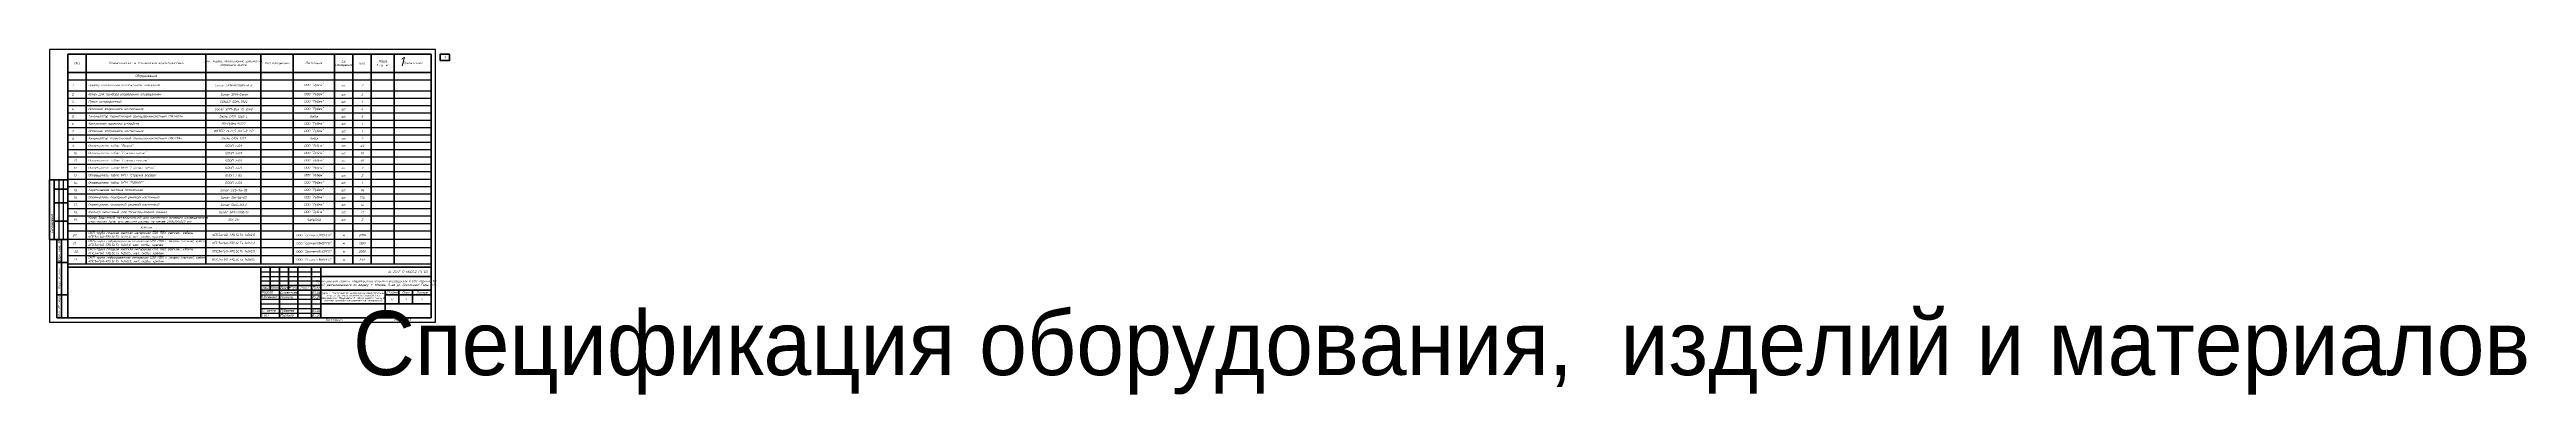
# Paper-space layout '1 Спецификация оборудования изделий и материалов' of a CAD drawing. Header units: millimetres. Extents: x 0 to 2694, y -79 to 297.
# The model-space entities are those that its viewports show. They can reach past a viewport. Long polylines and large blocks are cut down to what shows.
import ezdxf
from ezdxf.enums import TextEntityAlignment as Align

# ---------------------------------------------------------------- set-up
doc = ezdxf.new("R2018")
doc.units = ezdxf.units.MM
doc.layers.get('Defpoints').update_dxf_attribs({"color": 42})
doc.styles.add('ISOCPEUR', font='isocpeui.ttf', dxfattribs={"height": 250})
doc.styles.get("Standard").update_dxf_attribs({"font": 'arial.ttf'})

# ---------------------------------------------------------------- blocks, each defined once
blk = doc.blocks.new('*U14')
at = {"linetype": 'Continuous', "lineweight": 25}
for p, q in [((420, 297), (0, 297)), ((0, 297), (0, 0)), ((420, 0), (420, 297)), ((10, 155), (10, 90)), ((15, 155), (15, 90)), ((230, 55), (295, 55)), ((230, 50), (295, 50)), ((230, 45), (295, 45)), ((230, 30), (295, 30)), ((0, 0), (420, 0)), ((230, 25), (295, 25)), ((230, 20), (295, 20)), ((230, 15), (295, 15)), ((230, 10), (295, 10))]:
    blk.add_line(p, q, dxfattribs=at)
at = {"linetype": 'Continuous', "lineweight": 60}
for p, q in [((415, 292), (20, 292)), ((20, 292), (20, 5)), ((415, 5), (415, 292)), ((20, 155), (0, 155)), ((0, 155), (0, 90)), ((5, 155), (5, 90)), ((20, 145), (5, 145)), ((20, 130), (5, 130)), ((20, 110), (5, 110)), ((20, 90), (0, 90)), ((8, 90), (8, 5)), ((13, 90), (13, 5)), ((8, 65), (20, 65)), ((230, 60), (415, 60)), ((230, 5), (230, 60)), ((240, 60), (240, 35)), ((250, 60), (250, 5)), ((260, 60), (260, 35)), ((270, 60), (270, 5)), ((285, 60), (285, 5)), ((295, 5), (295, 60)), ((415, 5), (415, 60)), ((8, 30), (20, 30)), ((230, 40), (295, 40)), ((230, 35), (415, 35)), ((295, 50), (415, 50)), ((365, 35), (365, 5)), ((365, 30), (415, 30)), ((380, 35), (380, 20)), ((395, 35), (395, 20)), ((8, 5), (20, 5)), ((20, 5), (415, 5)), ((295, 20), (415, 20))]:
    blk.add_line(p, q, dxfattribs=at)
at = {"linetype": 'Continuous', "lineweight": 40}
blk.add_line((365, 5), (365, 35), dxfattribs=at)
at = {"lineweight": 60}
blk.add_lwpolyline([(425, 285), (435, 285), (435, 292), (425, 292)], close=True, dxfattribs=at)
at = {"linetype": 'Continuous', "char_height": 2.5, "attachment_point": 5, "rotation": 90, "style": 'ISOCPEUR'}
for s, insert, width in [('Согласовано', (2.5, 107.5), 35), ('Взам. инв. №', (10.5, 77.5), 25), ('Подп. и дата', (10.5, 47.5), 35), ('Инв. № подл.', (10.5, 17.5), 25)]:
    blk.add_mtext(s, dxfattribs=dict(at, insert=insert, width=width))
at = {"linetype": 'Continuous', "char_height": 2.5, "style": 'ISOCPEUR'}
for s, insert, width, attachment_point in [('16-25/Г-П–ИОС5.2-ГЧ', (405, 55), 110, 6), ('Разраб.', (231, 32.5), 19, 4), ('Проверил', (231, 27.5), 19, 4), ('Силантьев', (251, 32.5), 19, 4), ('Поляков', (251, 27.5), 19, 4), ('05.26', (290, 32.5), 10, 5), ('05.26', (290, 27.5), 10, 5), ('Капитальный ремонт общеобразовательного учреждения (ГБОУ «Школа № 429»), расположенного по адресу: г. Москва, 5-ая ул. Соколиной Горы д.14', (355, 42.5), 120, 5), ('Н. контр.', (231, 12.5), 19, 4), ('ГИП', (231, 7.5), 19, 4), ('Губарева', (251, 12.5), 19, 4), ('Мурашов', (251, 7.5), 19, 4), ('05.26', (290, 12.5), 10, 5), ('05.26', (290, 7.5), 10, 5), ('Копировал', (309.5, 2.5), 25, 5), ('П', (372.5, 25), 15, 5), ('Формат', (380.5, 2.5), 16, 5)]:
    blk.add_mtext(s, dxfattribs=dict(at, insert=insert, width=width, attachment_point=attachment_point))
at = {"char_height": 2.5, "attachment_point": 5, "style": 'ISOCPEUR'}
for s, insert, width in [('Изм.', (235, 37.5), 10), ('{\\W0.9;Кол.уч}', (245, 37.5), 10), ('Лист', (255, 37.5), 10), ('№док', (265, 37.5), 10), ('Подп.', (277.5, 37.5), 15), ('Дата', (290, 37.5), 10), ('Стадия', (372.5, 32.5), 15), ('Лист', (387.5, 32.5), 15), ('Листов', (405, 32.5), 20)]:
    blk.add_mtext(s, dxfattribs=dict(at, insert=insert, width=width))
at = {"linetype": 'Continuous', "insert": (330, 27.5), "char_height": 2, "width": 70, "attachment_point": 5, "line_spacing_factor": 0.8, "style": 'ISOCPEUR'}
blk.add_mtext('Раздел 5 "Сведения об инженерном оборудовании, о сетях и системах инженерно‐технического обеспечения" Подраздел 5 «Сети связи» Часть 2. Система оповещения управления эвакуацией', dxfattribs=at)
at = {"style": 'ISOCPEUR'}
for tag, p in [('Сквозная_нумерация', (430, 288.5)), ('Форма3_номер_листа', (387.5, 25)), ('Форма3_количество_листов', (405, 25))]:
    blk.add_attdef(tag, text='', height=2.5, dxfattribs=at).set_placement(p, align=Align.MIDDLE_CENTER)
blk.add_attdef('Форма3_дополнительный_шифр', text='', height=2.5, dxfattribs=at).set_placement((405, 55), align=Align.MIDDLE_LEFT)
at = {"lineweight": 30, "flags": 104}
blk.add_attdef('Форма3_наименование_чертежа', text='', height=2.5, dxfattribs=at).set_placement((330, 12.5), align=Align.MIDDLE_CENTER)
at = {"style": 'ISOCPEUR', "flags": 8}
blk.add_attdef('Формат', (388.5, 1.5), '', height=2.5, dxfattribs=at)
blk = doc.blocks.new('*T1')
at = {"color": 0, "linetype": 'ByBlock', "lineweight": 70, "transparency": 16777216}
for p, q in [((0, 0), (395, 0)), ((0, 0), (0, -228.2)), ((20, 0), (20, -228.2)), ((150, 0), (150, -228.2)), ((210, 0), (210, -228.2)), ((245, 0), (245, -228.2)), ((290, 0), (290, -228.2)), ((310, 0), (310, -228.2)), ((330, 0), (330, -228.2)), ((355, 0), (355, -228.2)), ((395, 0), (395, -228.2)), ((400, 0), (795, 0)), ((400, 0), (400, -227.3)), ((420, 0), (420, -227.3)), ((550, 0), (550, -227.3)), ((610, 0), (610, -227.3)), ((645, 0), (645, -227.3)), ((690, 0), (690, -227.3)), ((710, 0), (710, -227.3)), ((730, 0), (730, -227.3)), ((755, 0), (755, -227.3)), ((795, 0), (795, -227.3)), ((800, 0), (1195, 0)), ((800, 0), (800, -228)), ((820, 0), (820, -228)), ((950, 0), (950, -228)), ((1010, 0), (1010, -228)), ((1045, 0), (1045, -228)), ((1090, 0), (1090, -228)), ((1110, 0), (1110, -228)), ((1130, 0), (1130, -228)), ((1155, 0), (1155, -228)), ((1195, 0), (1195, -228)), ((1200, 0), (1595, 0)), ((1200, 0), (1200, -229)), ((1220, 0), (1220, -229)), ((1350, 0), (1350, -229)), ((1410, 0), (1410, -229)), ((1445, 0), (1445, -229)), ((1490, 0), (1490, -229)), ((1510, 0), (1510, -229)), ((1530, 0), (1530, -229)), ((1555, 0), (1555, -229)), ((1595, 0), (1595, -229)), ((1600, 0), (1995, 0)), ((1600, 0), (1600, -228.6)), ((1620, 0), (1620, -228.6)), ((1750, 0), (1750, -228.6)), ((1810, 0), (1810, -228.6)), ((1845, 0), (1845, -228.6)), ((1890, 0), (1890, -228.6)), ((1910, 0), (1910, -228.6)), ((1930, 0), (1930, -228.6)), ((1955, 0), (1955, -228.6)), ((1995, 0), (1995, -228.6)), ((2000, 0), (2395, 0)), ((2000, 0), (2000, -228)), ((2020, 0), (2020, -228)), ((2150, 0), (2150, -228)), ((2210, 0), (2210, -228)), ((2245, 0), (2245, -228)), ((2290, 0), (2290, -228)), ((2310, 0), (2310, -228)), ((2330, 0), (2330, -228)), ((2355, 0), (2355, -228)), ((2395, 0), (2395, -228)), ((2400, 0), (2795, 0)), ((2400, 0), (2400, -148)), ((2420, 0), (2420, -148)), ((2550, 0), (2550, -148)), ((2610, 0), (2610, -148)), ((2645, 0), (2645, -148)), ((2690, 0), (2690, -148)), ((2710, 0), (2710, -148)), ((2730, 0), (2730, -148)), ((2755, 0), (2755, -148)), ((2795, 0), (2795, -148)), ((0, -20), (395, -20)), ((2400, -148), (2795, -148))]:
    blk.add_line(p, q, dxfattribs=at)
at = {"color": 0, "linetype": 'ByBlock', "lineweight": 25, "transparency": 16777216}
for p, q in [((400, -20), (795, -20)), ((800, -20), (1195, -20)), ((1200, -20), (1595, -20)), ((1600, -20), (1995, -20)), ((2000, -20), (2395, -20)), ((2400, -20), (2795, -20)), ((0, -28), (395, -28)), ((0, -40), (395, -40)), ((0, -48), (395, -48)), ((400, -28.1), (795, -28.1)), ((400, -41.2), (795, -41.2)), ((800, -28), (1195, -28)), ((800, -36), (1195, -36)), ((800, -44), (1195, -44)), ((800, -52), (1195, -52)), ((1200, -28), (1595, -28)), ((1200, -36), (1595, -36)), ((1200, -44), (1595, -44)), ((1200, -52), (1595, -52)), ((1600, -28), (1995, -28)), ((1600, -36), (1995, -36)), ((1600, -44), (1995, -44)), ((1600, -52), (1995, -52)), ((2000, -28), (2395, -28)), ((2000, -36), (2395, -36)), ((2000, -44), (2395, -44)), ((2000, -52), (2395, -52)), ((2400, -28), (2795, -28)), ((2400, -36), (2795, -36)), ((2400, -44), (2795, -44)), ((2400, -52), (2795, -52)), ((0, -56), (395, -56)), ((0, -64), (395, -64)), ((0, -72), (395, -72)), ((0, -80), (395, -80)), ((400, -54.3), (795, -54.3)), ((400, -63.2), (795, -63.2)), ((400, -72.1), (795, -72.1)), ((800, -60), (1195, -60)), ((800, -68), (1195, -68)), ((800, -76), (1195, -76)), ((1200, -60), (1595, -60)), ((1200, -68), (1595, -68)), ((1200, -76), (1595, -76)), ((1600, -60), (1995, -60)), ((1600, -68), (1995, -68)), ((1600, -76), (1995, -76)), ((2000, -60), (2395, -60)), ((2000, -68), (2395, -68)), ((2000, -76), (2395, -76)), ((2400, -60), (2795, -60)), ((2400, -68), (2795, -68)), ((2400, -76), (2795, -76)), ((0, -88), (395, -88)), ((0, -96), (395, -96)), ((0, -104), (395, -104)), ((400, -81), (795, -81)), ((400, -89.9), (795, -89.9)), ((400, -97.9), (795, -97.9)), ((400, -106.9), (795, -106.9)), ((800, -84), (1195, -84)), ((800, -92), (1195, -92)), ((800, -100), (1195, -100)), ((1200, -84), (1595, -84)), ((1200, -92), (1595, -92)), ((1200, -100), (1595, -100)), ((1600, -84), (1995, -84)), ((1600, -92), (1995, -92)), ((1600, -100), (1995, -100)), ((2000, -84), (2395, -84)), ((2000, -92), (2395, -92)), ((2000, -100), (2395, -100)), ((2400, -84), (2795, -84)), ((2400, -92), (2795, -92)), ((2400, -100), (2795, -100)), ((0, -112), (395, -112)), ((0, -120), (395, -120)), ((0, -128), (395, -128)), ((400, -114.9), (795, -114.9)), ((400, -122.9), (795, -122.9)), ((400, -130.9), (795, -130.9)), ((800, -108), (1195, -108)), ((800, -116), (1195, -116)), ((800, -124), (1195, -124)), ((800, -132), (1195, -132)), ((1200, -108), (1595, -108)), ((1200, -116), (1595, -116)), ((1200, -124), (1595, -124)), ((1200, -132), (1595, -132)), ((1600, -108), (1995, -108)), ((1600, -116), (1995, -116)), ((1600, -124), (1995, -124)), ((1600, -132), (1995, -132)), ((2000, -108), (2395, -108)), ((2000, -116), (2395, -116)), ((2000, -124), (2395, -124)), ((2000, -132), (2395, -132)), ((2400, -108), (2795, -108)), ((2400, -116), (2795, -116)), ((2400, -124), (2795, -124)), ((2400, -132), (2795, -132)), ((0, -136.2), (395, -136.2)), ((0, -144.2), (395, -144.2)), ((0, -152.2), (395, -152.2)), ((0, -160.2), (395, -160.2)), ((400, -138.9), (795, -138.9)), ((400, -146.9), (795, -146.9)), ((400, -154.9), (795, -154.9)), ((800, -140), (1195, -140)), ((800, -148), (1195, -148)), ((800, -156), (1195, -156)), ((1200, -140), (1595, -140)), ((1200, -148), (1595, -148)), ((1200, -156), (1595, -156)), ((1600, -140), (1995, -140)), ((1600, -148), (1995, -148)), ((1600, -156.4), (1995, -156.4)), ((2000, -140), (2395, -140)), ((2000, -148), (2395, -148)), ((2000, -156), (2395, -156)), ((2400, -140), (2795, -140)), ((0, -168.2), (395, -168.2)), ((0, -176.2), (395, -176.2)), ((0, -184.6), (395, -184.6)), ((400, -162.9), (795, -162.9)), ((400, -170.9), (795, -170.9)), ((400, -178.9), (795, -178.9)), ((400, -186.9), (795, -186.9)), ((800, -164), (1195, -164)), ((800, -172), (1195, -172)), ((800, -180), (1195, -180)), ((800, -188), (1195, -188)), ((1200, -164.4), (1595, -164.4)), ((1200, -172.8), (1595, -172.8)), ((1200, -181), (1595, -181)), ((1600, -164.4), (1995, -164.4)), ((1600, -172.4), (1995, -172.4)), ((1600, -180.4), (1995, -180.4)), ((1600, -188.6), (1995, -188.6)), ((2000, -164), (2395, -164)), ((2000, -172), (2395, -172)), ((2000, -180), (2395, -180)), ((2000, -188), (2395, -188)), ((0, -192.6), (395, -192.6)), ((0, -201.5), (395, -201.5)), ((0, -210.4), (395, -210.4)), ((400, -194.9), (795, -194.9)), ((400, -202.9), (795, -202.9)), ((400, -211.3), (795, -211.3)), ((800, -196), (1195, -196)), ((800, -204), (1195, -204)), ((800, -212), (1195, -212)), ((1200, -189), (1595, -189)), ((1200, -197), (1595, -197)), ((1200, -205), (1595, -205)), ((1200, -213), (1595, -213)), ((1600, -196.6), (1995, -196.6)), ((1600, -204.6), (1995, -204.6)), ((1600, -212.6), (1995, -212.6)), ((2000, -196), (2395, -196)), ((2000, -204), (2395, -204)), ((2000, -212), (2395, -212)), ((0, -219.3), (395, -219.3)), ((0, -228.2), (395, -228.2)), ((400, -219.3), (795, -219.3)), ((400, -227.3), (795, -227.3)), ((800, -220), (1195, -220)), ((800, -228), (1195, -228)), ((1200, -221), (1595, -221)), ((1200, -229), (1595, -229)), ((1600, -220.6), (1995, -220.6)), ((1600, -228.6), (1995, -228.6)), ((2000, -220), (2395, -220)), ((2000, -228), (2395, -228))]:
    blk.add_line(p, q, dxfattribs=at)
at = {"transparency": 16777216, "char_height": 2.5, "style": 'ISOCPEUR'}
for s, insert, width, attachment_point in [('Поз.', (10, -10), 19, 5), ('Наименование и техническая характеристика', (85, -10), 125, 5), ('Оборудование', (85, -24), 125, 5), ('Тип, марка, обозначение документа, опросного листа', (180, -10), 59, 5), ('Код продукции', (227.5, -10), 34, 5), ('Поставщик', (267.5, -10), 44, 5), ('Ед. измерения', (300, -10), 19, 5), ('Кол.', (320, -10), 19, 5), ('Масса\\P1 ед. кг', (342.5, -10), 24, 5), ('Примечание', (375, -10), 39, 5), ('24.\xa0\xa0', (410, -24.1), 19.8, 5), ('Поз.', (410, -10), 19, 5), ('Кабель электрический', (422, -24.1), 126, 4), ('Наименование и техническая характеристика', (485, -10), 125, 5), ('Тип, марка, обозначение документа, опросного листа', (580, -10), 59, 5), ('КПCЭнг(А)-FRLSLTx 1х2х1,5 ', (580, -24.1), 59.8, 5), ('Код продукции', (627.5, -10), 34, 5), ('ООО "СегментЭНЕРГО"', (667.5, -24.1), 44, 5), ('Поставщик', (667.5, -10), 44, 5), ('Ед. измерения', (700, -10), 19, 5), ('м', (700, -24.1), 19.8, 5), ('Кол.', (720, -10), 19, 5), ('45', (720, -24.1), 19.8, 5), ('Масса\\P1 ед. кг', (742.5, -10), 24, 5), ('Примечание', (775, -10), 39, 5), ('Поз.', (810, -10), 19, 5), ('Наименование и техническая характеристика', (885, -10), 125, 5), ('Тип, марка, обозначение документа, опросного листа', (980, -10), 59, 5), ('Код продукции', (1027.5, -10), 34, 5), ('Поставщик', (1067.5, -10), 44, 5), ('Ед. измерения', (1100, -10), 19, 5), ('Кол.', (1120, -10), 19, 5), ('Масса\\P1 ед. кг', (1142.5, -10), 24, 5), ('Примечание', (1175, -10), 39, 5), ('Поз.', (1210, -10), 19, 5), ('Наименование и техническая характеристика', (1285, -10), 125, 5), ('Тип, марка, обозначение документа, опросного листа', (1380, -10), 59, 5), ('Код продукции', (1427.5, -10), 34, 5), ('Поставщик', (1467.5, -10), 44, 5), ('Ед. измерения', (1500, -10), 19, 5), ('Кол.', (1520, -10), 19, 5), ('Масса\\P1 ед. кг', (1542.5, -10), 24, 5), ('Примечание', (1575, -10), 39, 5), ('Поз.', (1610, -10), 19, 5), ('Наименование и техническая характеристика', (1685, -10), 125, 5), ('Тип, марка, обозначение документа, опросного листа', (1780, -10), 59, 5), ('Код продукции', (1827.5, -10), 34, 5), ('Поставщик', (1867.5, -10), 44, 5), ('Ед. измерения', (1900, -10), 19, 5), ('Кол.', (1920, -10), 19, 5), ('Масса\\P1 ед. кг', (1942.5, -10), 24, 5), ('Примечание', (1975, -10), 39, 5), ('Поз.', (2010, -10), 19, 5), ('Наименование и техническая характеристика', (2085, -10), 125, 5), ('Тип, марка, обозначение документа, опросного листа', (2180, -10), 59, 5), ('Код продукции', (2227.5, -10), 34, 5), ('Поставщик', (2267.5, -10), 44, 5), ('Ед. измерения', (2300, -10), 19, 5), ('Кол.', (2320, -10), 19, 5), ('Масса\\P1 ед. кг', (2342.5, -10), 24, 5), ('Примечание', (2375, -10), 39, 5), ('Поз.', (2410, -10), 19, 5), ('Наименование и техническая характеристика', (2485, -10), 125, 5), ('Тип, марка, обозначение документа, опросного листа', (2580, -10), 59, 5), ('Код продукции', (2627.5, -10), 34, 5), ('Поставщик', (2667.5, -10), 44, 5), ('Ед. измерения', (2700, -10), 19, 5), ('Кол.', (2720, -10), 19, 5), ('Масса\\P1 ед. кг', (2742.5, -10), 24, 5), ('Примечание', (2775, -10), 39, 5), ('2.\xa0\xa0\xa0 \xa0', (10, -44), 19.8, 5), ('3.\xa0\xa0\xa0 \xa0', (10, -52), 19.8, 5), ('1.\xa0\xa0\xa0 \xa0', (10, -34), 19.8, 5), ('Прибор управления оповещением пожарный ', (22, -34), 126, 4), ('Кожух для прибора управления оповещением', (22, -44), 126, 4), ('Пульт микрофонный ', (22, -52), 126, 4), ('Sonar SPM-B20085-AW', (180, -34), 59.8, 5), ('SONAR SRM-7020', (180, -52), 59.8, 5), (' Sonar SPM-Cover ', (180, -44), 59.8, 5), ('ООО "Рубеж"', (267.5, -34), 44.8, 5), ('ООО "Рубеж"', (267.5, -44), 44.8, 5), ('ООО "Рубеж"', (267.5, -52), 44.8, 5), ('шт.', (300, -34), 19.8, 5), ('шт.', (300, -44), 19.8, 5), ('шт.', (300, -52), 19.8, 5), ('2', (320, -34), 19.8, 5), ('2', (320, -44), 19.8, 5), ('1', (320, -52), 19.8, 5), ('25.\xa0\xa0', (410, -34.7), 19.8, 5), ('26.\xa0\xa0', (410, -47.7), 19.8, 5), ('ОКЛ-труба гофрированная негорючая D20 ПВХ с зондом (легкая), кабель СегментЛАН F/UTP Cat5e PVCLSнг(А)-FRLSLTx 2х2х0,52, мет. скобы, крепеж', (422, -34.7), 126, 4), ('ОКЛ-труба гофрированная негорючая D20 ПВХ с зондом (легкая), кабель КПСВВнг(А)-FRLSLTx 2х2х1,0, мет. скобы, крепеж', (422, -47.7), 126, 4), ('FUTP Cat5e PVCLSнг(А)-FRLSLTx 2х2х0,52', (580, -34.7), 59.8, 5), (' КПСВВнг(А)-FRLSLTx 2х2х1,0 ', (580, -47.7), 59.8, 5), ('ООО "СегментЭНЕРГО"', (667.5, -34.7), 44.8, 5), ('ООО "СегментЭНЕРГО"', (667.5, -47.7), 44.8, 5), ('м', (700, -34.7), 19.8, 5), ('м', (700, -47.7), 19.8, 5), ('40', (720, -47.7), 19.8, 5), ('15', (720, -34.7), 19.8, 5), ('4.\xa0\xa0\xa0 \xa0', (10, -60), 19.8, 5), ('5.\xa0\xa0\xa0 \xa0', (10, -68), 19.8, 5), ('6.\xa0\xa0\xa0 \xa0', (10, -76), 19.8, 5), ('Аккумулятор герметичный свинцово-кислотный 12В/40Ач', (22, -68), 126, 4), ('Источник вторичного эл/питания ', (22, -60), 126, 4), ('Контроллер адресных устройств', (22, -76), 126, 4), ('Sonar SPM-Box 12 2х40', (180, -60), 59.8, 5), ('Delta DTM 1240 L', (180, -68), 59.8, 5), ('R3-Рубеж-КАУ2', (180, -76), 59.8, 5), ('ООО "Рубеж"', (267.5, -60), 44, 5), ('ООО "Рубеж"', (267.5, -76), 44, 5), ('Delta', (267.5, -68), 44, 5), ('шт.', (300, -60), 19.8, 5), ('шт.', (300, -68), 19.8, 5), ('шт.', (300, -76), 19.8, 5), ('4', (320, -60), 19.8, 5), ('8', (320, -68), 19.8, 5), ('1', (320, -76), 19.8, 5), ('28.\xa0\xa0', (410, -76.6), 19.8, 5), ('27.\xa0\xa0', (410, -67.7), 19.8, 5), ('Минеральная вата негорючая плотностью не менее 100 кг/м3 для кабельных проходок в составе сертифицированной огнезащитной заделки', (422, -76.6), 126, 4), ('ОКЛ СегментЛАЙН-МЛ в составе металлического перфорированного кабельного лотка 50х50 и элементов крепления', (422, -67.7), 126, 4), ('Материалы', (485, -58.7), 126, 5), ('СегментЛАЙН-МЛ', (580, -67.7), 59.8, 5), ('ОГНЕЗА', (580, -76.6), 59.8, 5), ('ООО "СегментЭНЕРГО"', (667.5, -67.7), 44.8, 5), ('"ОГНЕЗА"', (667.5, -76.6), 44.8, 5), ('компл.', (700, -76.6), 19.8, 5), ('м', (700, -67.7), 19.8, 5), ('5', (720, -67.7), 19.8, 5), ('5', (720, -76.6), 19.8, 5), ('8.\xa0\xa0\xa0 \xa0', (10, -92), 19.8, 5), ('9.\xa0\xa0\xa0 \xa0', (10, -100), 19.8, 5), ('7.\xa0\xa0\xa0 \xa0', (10, -84), 19.8, 5), ('10. \xa0', (10, -108), 19.8, 5), ('Аккумулятор герметичный свинцово-кислотный 12В/17Ач', (22, -92), 126, 4), ('Источник вторичного эл/питания', (22, -84), 126, 4), ('Оповещатель табло "Выход"', (22, -100), 126, 4), ('Оповещатель табло "Стрелка влево"', (22, -108), 126, 4), ('ИВЭПР 24/2,5 2х17-Р БР', (180, -84), 59.8, 5), ('Delta DTM 1217', (180, -92), 59.8, 5), ('ОПОП 1-R3', (180, -100), 59.8, 5), ('ОПОП 1-R3', (180, -108), 59.8, 5), ('ООО "Рубеж"', (267.5, -84), 44, 5), ('ООО "Рубеж"', (267.5, -100), 44, 5), ('ООО "Рубеж"', (267.5, -108), 44, 5), ('Delta', (267.5, -92), 44, 5), ('шт.', (300, -84), 19.8, 5), ('шт.', (300, -92), 19.8, 5), ('шт.', (300, -100), 19.8, 5), ('шт.', (300, -108), 19.8, 5), ('49', (320, -100), 19.8, 5), ('51', (320, -108), 19.8, 5), ('2', (320, -92), 19.8, 5), ('1', (320, -84), 19.8, 5), ('29.\xa0\xa0', (410, -85.5), 19.8, 5), ('30.\xa0\xa0', (410, -93.9), 19.8, 5), ('31.\xa0\xa0', (410, -102.4), 19.8, 5), ('Огнезащитный терморасширяющийся герметик', (422, -85.5), 126, 4), ('Блок кабельный У-136 перфорированный, 1 уп. = 100 шт.', (422, -93.9), 126, 4), ('Стяжки кабельные стальные для ОКЛ СегментЛАЙН', (422, -102.4), 126, 4), ('ОГНЕЗА ГТ', (580, -85.5), 59.8, 5), ('У-136', (580, -93.9), 59.8, 5), ('СЭ', (580, -102.4), 59.8, 5), ('ООО "СегментЭНЕРГО"', (667.5, -102.4), 44.8, 5), ('"ОГНЕЗА"', (667.5, -85.5), 44.8, 5), ('"Rexant"', (667.5, -93.9), 44.8, 5), ('уп.', (700, -93.9), 19.8, 5), ('уп.', (700, -102.4), 19.8, 5), ('шт.', (700, -85.5), 19.8, 5), ('40', (720, -102.4), 19.8, 5), ('15', (720, -85.5), 19.8, 5), ('10', (720, -93.9), 19.8, 5), ('12. \xa0', (10, -124), 19.8, 5), ('13. \xa0', (10, -132.1), 19.8, 5), ('11. \xa0', (10, -116), 19.8, 5), ('Оповещатель табло "Стрелка вправо"', (22, -116), 126, 4), ('Оповещатель табло МГН "Стрелка влево" ', (22, -124), 126, 4), ('Оповещатель табло МГН "Стрелка вправо"', (22, -132.1), 126, 4), ('ОПОП 1-R3', (180, -116), 59.8, 5), ('ОПОП 1-R3', (180, -124), 59.8, 5), ('ОПОП 1-R3', (180, -132.1), 59.8, 5), ('ООО "Рубеж"', (267.5, -116), 44, 5), ('ООО "Рубеж"', (267.5, -124), 44, 5), ('ООО "Рубеж"', (267.5, -132.1), 44, 5), ('шт.', (300, -116), 19.8, 5), ('шт.', (300, -124), 19.8, 5), ('шт.', (300, -132.1), 19.8, 5), ('98', (320, -116), 19.8, 5), ('2', (320, -124), 19.8, 5), ('2', (320, -132.1), 19.8, 5), ('34.\xa0\xa0', (410, -126.9), 19.8, 5), ('35.\xa0\xa0', (410, -134.9), 19.8, 5), ('32.\xa0\xa0', (410, -110.9), 19.8, 5), ('33.\xa0\xa0', (410, -118.9), 19.8, 5), ('Мини-канал', (422, -110.9), 126, 4), ('Муфта соединительная LSLTx FR НГ белая DN3/4, 1 уп. = 100 шт.', (422, -118.9), 126, 4), ('Поворот угловой разворачивающий LSLTx FR НГ белый DN3/4, 1 уп. = 100 шт.', (422, -126.9), 126, 4), ('Поворот угловой LSLTx FR НГ белый DN3/4, 1 уп. = 70 шт.', (422, -134.9), 126, 4), ('СЭ 62х62', (580, -110.9), 59.8, 5), ('ООО "СегментЭНЕРГО"', (667.5, -110.9), 44.8, 5), ('ООО "СегментЭНЕРГО"', (667.5, -118.9), 44.8, 5), ('ООО "СегментЭНЕРГО"', (667.5, -126.9), 44.8, 5), ('ООО "СегментЭНЕРГО"', (667.5, -134.9), 44, 5), ('уп.', (700, -118.9), 19.8, 5), ('уп.', (700, -126.9), 19.8, 5), ('уп.', (700, -134.9), 19.8, 5), ('м', (700, -110.9), 19.8, 5), ('20', (720, -110.9), 19.8, 5), ('10', (720, -134.9), 19.8, 5), ('5', (720, -126.9), 19.8, 5), ('8', (720, -118.9), 19.8, 5), ('14. \xa0', (10, -140.2), 19.8, 5), ('15. \xa0', (10, -148.2), 19.8, 5), ('16. \xa0', (10, -156.2), 19.8, 5), ('Акустическая система потолочная', (22, -148.2), 126, 4), ('Оповещатель табло МГН "ПОЖАР"', (22, -140.2), 126, 4), ('Оповещатель пожарный речевой настенный ', (22, -156.2), 126, 4), ('Sonar SCS-06-03', (180, -148.2), 59.8, 5), ('Sonar SW-06-03', (180, -156.2), 59.8, 5), ('ОПОП 1-R3', (180, -140.2), 59.8, 5), ('ООО "Рубеж"', (267.5, -140.2), 44, 5), ('ООО "Рубеж"', (267.5, -148.2), 44.8, 5), ('ООО "Рубеж"', (267.5, -156.2), 44.8, 5), ('шт.', (300, -140.2), 19.8, 5), ('шт.', (300, -148.2), 19.8, 5), ('шт.', (300, -156.2), 19.8, 5), ('196', (320, -156.2), 19.8, 5), ('96', (320, -148.2), 19.8, 5), ('1', (320, -140.2), 19.8, 5), ('36.\xa0\xa0', (410, -142.9), 19.8, 5), ('38.\xa0', (410, -158.9), 19.8, 5), ('37.\xa0 ', (410, -150.9), 19.8, 5), ('Кожух защитный, белый, для речевых оповещателей', (422, -142.9), 126, 4), ('Прямой зажимной подвес', (422, -158.9), 126, 4), ('Труба стальная ∅32', (422, -150.9), 126, 4), ('ГОСТ 10704-91', (580, -150.9), 59.8, 5), ('ЗСК 212', (580, -142.9), 59.8, 5), ('A299', (580, -158.9), 59.8, 5), ('"АДВ КАПС"', (667.5, -158.9), 44, 5), ('"Safegrid"', (667.5, -142.9), 44, 5), ('Россия', (667.5, -150.9), 44, 5), ('шт.', (700, -142.9), 19.8, 5), ('шт.', (700, -158.9), 19.8, 5), ('м', (700, -150.9), 19.8, 5), ('290', (720, -158.9), 19.8, 5), ('30', (720, -150.9), 19.8, 5), ('2', (720, -142.9), 19.8, 5), ('18. \xa0', (10, -172.2), 19.8, 5), ('17. \xa0', (10, -164.2), 19.8, 5), ('19. \xa0', (10, -180.4), 19.8, 5), ('Кожух защитный металлический для настенного речевого оповещателя в спортивном зале, внутренний размер не менее 260х350х120 мм', (22, -180.4), 126, 4), ('Оповещатель пожарный речевой настенный ', (22, -164.2), 126, 4), ('Фильтр оконечный для трансляционной линии ', (22, -172.2), 126, 4), ('Кабели', (85, -188.6), 126, 5), ('Sonar SFT-2300-М', (180, -172.2), 59.8, 5), ('Sonar SWS-110W', (180, -164.2), 59.8, 5), ('ЗСК 211', (180, -180.4), 59.8, 5), ('ООО "Рубеж"', (267.5, -164.2), 44.8, 5), ('ООО "Рубеж"', (267.5, -172.2), 44.8, 5), ('SafeGrid', (267.5, -180.4), 44.8, 5), ('шт.', (300, -164.2), 19.8, 5), ('шт.', (300, -172.2), 19.8, 5), ('шт.', (300, -180.4), 19.8, 5), ('14', (320, -164.2), 19.8, 5), ('11', (320, -172.2), 19.8, 5), ('2', (320, -180.4), 19.8, 5), ('39.\xa0', (410, -166.9), 19.8, 5), ('40.\xa0', (410, -174.9), 19.8, 5), ('41.\xa0', (410, -182.9), 19.8, 5), ('Регулируемый вертикальный зажим Z22 для троса', (422, -174.9), 126, 4), ('Одинарный алюминиевый зажим Z-1', (422, -182.9), 126, 4), ('Трос из нержавеющей стали от 0,8 мм', (422, -166.9), 126, 4), ('WRSS-2', (580, -166.9), 59.8, 5), ('Z-1/1', (580, -182.9), 59.8, 5), ('Z22', (580, -174.9), 59.8, 5), ('"АДВ КАПС"', (667.5, -166.9), 44, 5), ('"АДВ КАПС"', (667.5, -174.9), 44, 5), ('"АДВ КАПС"', (667.5, -182.9), 44, 5), ('шт.', (700, -174.9), 19.8, 5), ('шт.', (700, -182.9), 19.8, 5), ('м', (700, -166.9), 19.8, 5), ('300', (720, -166.9), 19.8, 5), ('300', (720, -174.9), 19.8, 5), ('300', (720, -182.9), 19.8, 5), ('20.\xa0\xa0\xa0', (10, -197), 19.8, 5), ('21.\xa0\xa0\xa0', (10, -205.9), 19.8, 5), ('22.\xa0', (10, -214.9), 19.8, 5), ('ОКЛ-труба гладкая жесткая негорючая D20 ПВХ (легкая), кабель КПСЭнг(А)-FRLSLTx 1х2х1,0, мет. скобы, крепеж', (22, -197), 126, 4), ('ОКЛ-труба гофрированная негорючая D20 ПВХ с зондом (легкая), кабель КПСЭнг(А)-FRLSLTx 1х2х1,0, мет. скобы, крепеж', (22, -205.9), 126, 4), ('ОКЛ-труба гладкая жесткая негорючая D20 ПВХ (легкая), кабель КПСЭнг(А)-FRLSLTx 1х2х0,5, мет. скобы, крепеж', (22, -214.9), 126, 4), ('КПCЭнг(А)-FRLSLTx 1х2х0,5', (180, -214.9), 59.8, 5), ('КПCЭнг(А)-FRLSLTx 1х2х2,0', (180, -197), 59.8, 5), ('КПCЭнг(А)-FRLSLTx 1х2х2,0', (180, -205.9), 59.8, 5), ('ООО "СегментЭНЕРГО"', (267.5, -197), 44.8, 5), ('ООО "СегментЭНЕРГО"', (267.5, -205.9), 44.8, 5), ('ООО "СегментЭНЕРГО"', (267.5, -214.9), 44.8, 5), ('м', (300, -197), 19.8, 5), ('м', (300, -205.9), 19.8, 5), ('м', (300, -214.9), 19.8, 5), ('2000', (320, -197), 19.8, 5), ('2000', (320, -214.9), 19.8, 5), ('1550', (320, -205.9), 19.8, 5), ('43.\xa0\xa0', (410, -198.9), 19.8, 5), ('44.\xa0\xa0', (410, -207.1), 19.8, 5), ('42.\xa0', (410, -190.9), 19.8, 5), ('Анкер забивной стальной оцинкованный, М6 8х25, 1 уп. = 100 шт.', (422, -198.9), 126, 4), ('Шпилька оцинкованная М6х1000 мм DIN 975/976', (422, -190.9), 126, 4), ('Гайка с насечкой, препятствующей откручиванию, оцинкованная М6 DIN 6923, 1 уп. = 100 шт.', (422, -207.1), 126, 4), ('PRO8.2385', (580, -190.9), 59.8, 5), ('PRO8.2366', (580, -207.1), 59.8, 5), ('PRO8.2341', (580, -198.9), 59.8, 5), ('"Промрукав"', (667.5, -190.9), 44, 5), ('"Промрукав"', (667.5, -198.9), 44, 5), ('"Промрукав"', (667.5, -207.1), 44, 5), ('уп.', (700, -198.9), 19.8, 5), ('уп.', (700, -207.1), 19.8, 5), ('м', (700, -190.9), 19.8, 5), ('300', (720, -190.9), 19.8, 5), ('3', (720, -198.9), 19.8, 5), ('6', (720, -207.1), 19.8, 5), ('23.\xa0\xa0', (10, -223.8), 19.8, 5), ('ОКЛ-труба гофрированная негорючая D20 ПВХ с зондом (легкая), кабель КПСЭнг(А)-FRLSLTx 1х2х0,5, мет. скобы, крепеж', (22, -223.8), 126, 4), ('КПCЭнг(А)-FRLSLTx 1х2х0,5', (180, -223.8), 59.8, 5), ('ООО "СегментЭНЕРГО"', (267.5, -223.8), 44, 5), ('м', (300, -223.8), 19.8, 5), ('650', (320, -223.8), 19.8, 5)]:
    blk.add_mtext(s, dxfattribs=dict(at, insert=insert, width=width, attachment_point=attachment_point))

msp = doc.modelspace()

# ---------------------------------------------------------------- block references
msp.add_blockref('*T1', (0, 232))

# ---------------------------------------------------------------- texts
at = {"layer": 'Defpoints', "insert": (363, 224), "char_height": 10, "width": 16, "attachment_point": 5, "style": 'ISOCPEUR'}
msp.add_mtext('1', dxfattribs=at)

psp = doc.layouts.new('1 Спецификация оборудования  изделий и материалов')

# ---------------------------------------------------------------- linework, layer by layer
at = {"layer": 'Defpoints', "lineweight": 70}
psp.add_lwpolyline([(20, 272), (415, 272), (415, 60), (20, 60)], close=True, dxfattribs=at)

# ---------------------------------------------------------------- block references
ref = psp.add_blockref('*U14', (0, 0))
ref.add_attrib('Формат', 'А3', (388.5, 1.5), dxfattribs={"height": 2.5, "style": 'ISOCPEUR'})
ref.add_attrib('Форма3_номер_листа', '1', dxfattribs={"height": 2.5, "style": 'ISOCPEUR'}).set_placement((387.5, 25), align=Align.MIDDLE_CENTER)
lines = psp.add_mtext('Спецификация оборудования,  изделий и материалов', dxfattribs={"insert": (330, 12.5), "char_height": 70, "attachment_point": 1})
ref.add_attrib('Форма3_наименование_чертежа', '', (330, 12.5), dxfattribs={"flags": 104}).embed_mtext(lines)
ref.add_attrib('Форма3_дополнительный_шифр', '-СО', dxfattribs={"height": 2.5, "style": 'ISOCPEUR'}).set_placement((405, 55), align=Align.MIDDLE_LEFT)
ref.add_attrib('Сквозная_нумерация', '9', dxfattribs={"height": 2.5, "style": 'ISOCPEUR'}).set_placement((430, 288.5), align=Align.MIDDLE_CENTER)
ref.add_attrib('Форма3_количество_листов', '2', dxfattribs={"height": 2.5, "style": 'ISOCPEUR'}).set_placement((405, 25), align=Align.MIDDLE_CENTER)

# ---------------------------------------------------------------- viewports
at = {"layer": 'Defpoints'}
psp.add_viewport(center=(217.5, 176), size=(395, 232), view_center_point=(197.5, 116), view_height=232, dxfattribs=at)

doc.saveas('drawing.dxf')
